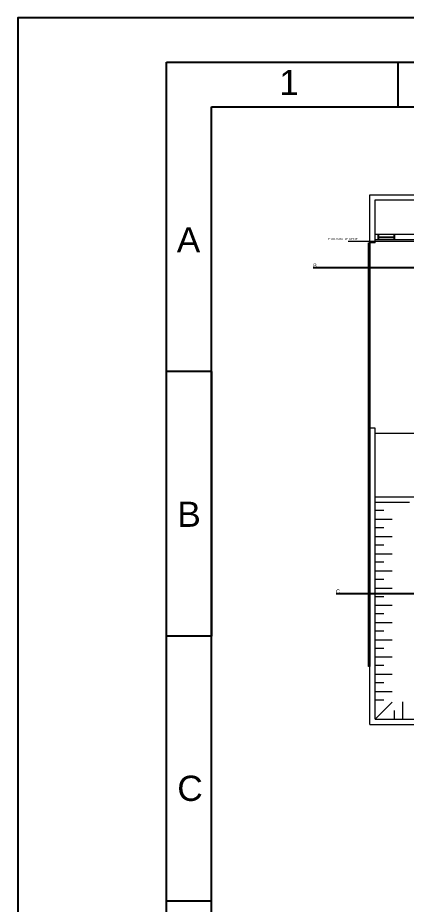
# Model space of a CAD drawing. Header units: millimetres. Extents: x 100 to 940, y 100 to 694.
# Drawn here: x 100 to 230.4, y 395.9 to 693.9 of the extents above; entities that cross this region are included whole.
import ezdxf

# ---------------------------------------------------------------- set-up
doc = ezdxf.new("R2010")
doc.units = ezdxf.units.MM
for name, color, linetype, lineweight in [('Aço 1020', 6, 'Continuous', 9), ('COTAS', 5, 'Continuous', 5), ('PAREDE', 7, 'Continuous', 9)]:
    doc.layers.add(name, color=color, linetype=linetype, lineweight=lineweight)
doc.styles.add('Notes', font='arial.ttf', dxfattribs={"height": 3})
doc.styles.get("Standard").update_dxf_attribs({"font": 'arial.ttf'})

msp = doc.modelspace()

# ---------------------------------------------------------------- linework, layer by layer
for p, q in [((227.78, 664), (227.78, 679)), ((220.99, 621.09), (220.99, 619.31)), ((220.99, 620.2), (226.34, 620.2)), ((226.34, 621.09), (226.34, 619.31)), ((165, 575), (150, 575)), ((165, 486), (150, 486)), ((165, 397), (150, 397))]:
    msp.add_line(p, q)
at = {"color": 2, "lineweight": 20}
msp.add_line((244.07, 618.73), (210.92, 618.73), dxfattribs=at)
at = {"color": 1}
for p, q in [((199.15, 609.96), (410.08, 609.96)), ((206.86, 500.41), (414.1, 500.41))]:
    msp.add_line(p, q, dxfattribs=at)
at = {"color": 4}
msp.add_line((165, 575), (165, 486), dxfattribs=at)
for points in [[(100, 100), (940, 100), (940, 693.94), (100, 693.94)], [(150, 679), (925, 679), (925, 115), (150, 115)], [(165, 664), (730, 664), (730, 130), (165, 130)]]:
    msp.add_lwpolyline(points, close=True)
at = {"layer": 'Aço 1020'}
msp.add_lwpolyline([(217.75, 618.3), (218.2, 618.3), (218.2, 475.8), (217.75, 475.8)], close=True, dxfattribs=at)
at = {"layer": 'PAREDE'}
for p, q in [((218.2, 456.33), (218.2, 634.45)), ((218.2, 634.45), (396.32, 634.45)), ((219.98, 632.67), (394.54, 632.67)), ((219.98, 618.3), (219.98, 632.67)), ((241.8, 621.09), (219.98, 621.09)), ((219.98, 618.3), (218.2, 618.3)), ((243.58, 619.31), (219.98, 619.31)), ((219.98, 555.95), (218.2, 555.95)), ((219.98, 458.11), (219.98, 555.95)), ((253.38, 554.17), (219.98, 554.17)), ((219.98, 532.92), (360.7, 532.92)), ((219.98, 531.14), (231.56, 531.14)), ((222.87, 528.25), (219.93, 528.25)), ((219.98, 525.35), (225.77, 525.35)), ((219.98, 525.35), (225.77, 525.35)), ((222.87, 522.46), (219.93, 522.46)), ((219.98, 519.56), (225.77, 519.56)), ((219.98, 519.56), (225.77, 519.56)), ((218.2, 516.41), (218.2, 494.15)), ((222.87, 516.67), (219.93, 516.67)), ((219.98, 513.77), (225.77, 513.77)), ((219.98, 513.77), (225.77, 513.77)), ((222.87, 510.88), (219.93, 510.88)), ((219.98, 507.98), (225.77, 507.98)), ((219.98, 507.98), (225.77, 507.98)), ((222.87, 505.09), (219.93, 505.09)), ((219.98, 502.19), (225.77, 502.19)), ((219.98, 502.19), (225.77, 502.19)), ((222.87, 499.3), (219.93, 499.3)), ((219.98, 496.41), (225.77, 496.41)), ((219.98, 496.41), (225.77, 496.41)), ((222.87, 493.51), (219.93, 493.51)), ((219.98, 490.62), (225.77, 490.62)), ((219.98, 490.62), (225.77, 490.62)), ((222.87, 487.72), (219.93, 487.72)), ((219.98, 484.83), (225.77, 484.83)), ((219.98, 484.83), (225.77, 484.83)), ((222.87, 481.93), (219.93, 481.93)), ((219.98, 479.04), (225.77, 479.04)), ((219.98, 479.04), (225.77, 479.04)), ((222.87, 476.14), (219.93, 476.14)), ((219.98, 473.25), (225.77, 473.25)), ((219.98, 473.25), (225.77, 473.25)), ((219.98, 473.25), (225.77, 473.25)), ((222.87, 470.35), (219.93, 470.35)), ((219.98, 467.46), (225.77, 467.46)), ((222.87, 464.57), (219.93, 464.57)), ((219.98, 458.11), (225.77, 463.9)), ((229.33, 458.15), (229.33, 463.94)), ((229.33, 458.15), (229.33, 463.94)), ((226.44, 461.05), (226.44, 458.11)), ((218.2, 456.33), (396.32, 456.33)), ((219.98, 458.11), (394.54, 458.11))]:
    msp.add_line(p, q, dxfattribs=at)

# ---------------------------------------------------------------- texts
at = {"style": 'Notes'}
for s, p in [('1', (187.8, 667.93)), ('A', (153.39, 615.03)), ('B', (153.57, 522.79)), ('C', (153.57, 430.66))]:
    msp.add_text(s, height=8.48, dxfattribs=at).set_placement(p)
at = {"layer": 'COTAS', "color": 2, "lineweight": 20, "insert": (204.23, 619.94), "char_height": 0.75, "attachment_point": 1}
msp.add_mtext_dynamic_manual_height_columns('ENTRADA DE REDE', width=1385.5134, gutter_width=0.75, heights=[0], dxfattribs=at)
at = {"layer": 'COTAS', "color": 1, "char_height": 1.34, "attachment_point": 1}
for s, insert in [('B', (199.15, 611.3)), ('C', (206.86, 501.75))]:
    msp.add_mtext_dynamic_manual_height_columns(s, width=1385.5134, gutter_width=0.75, heights=[0], dxfattribs=dict(at, insert=insert))

doc.saveas('drawing.dxf')
